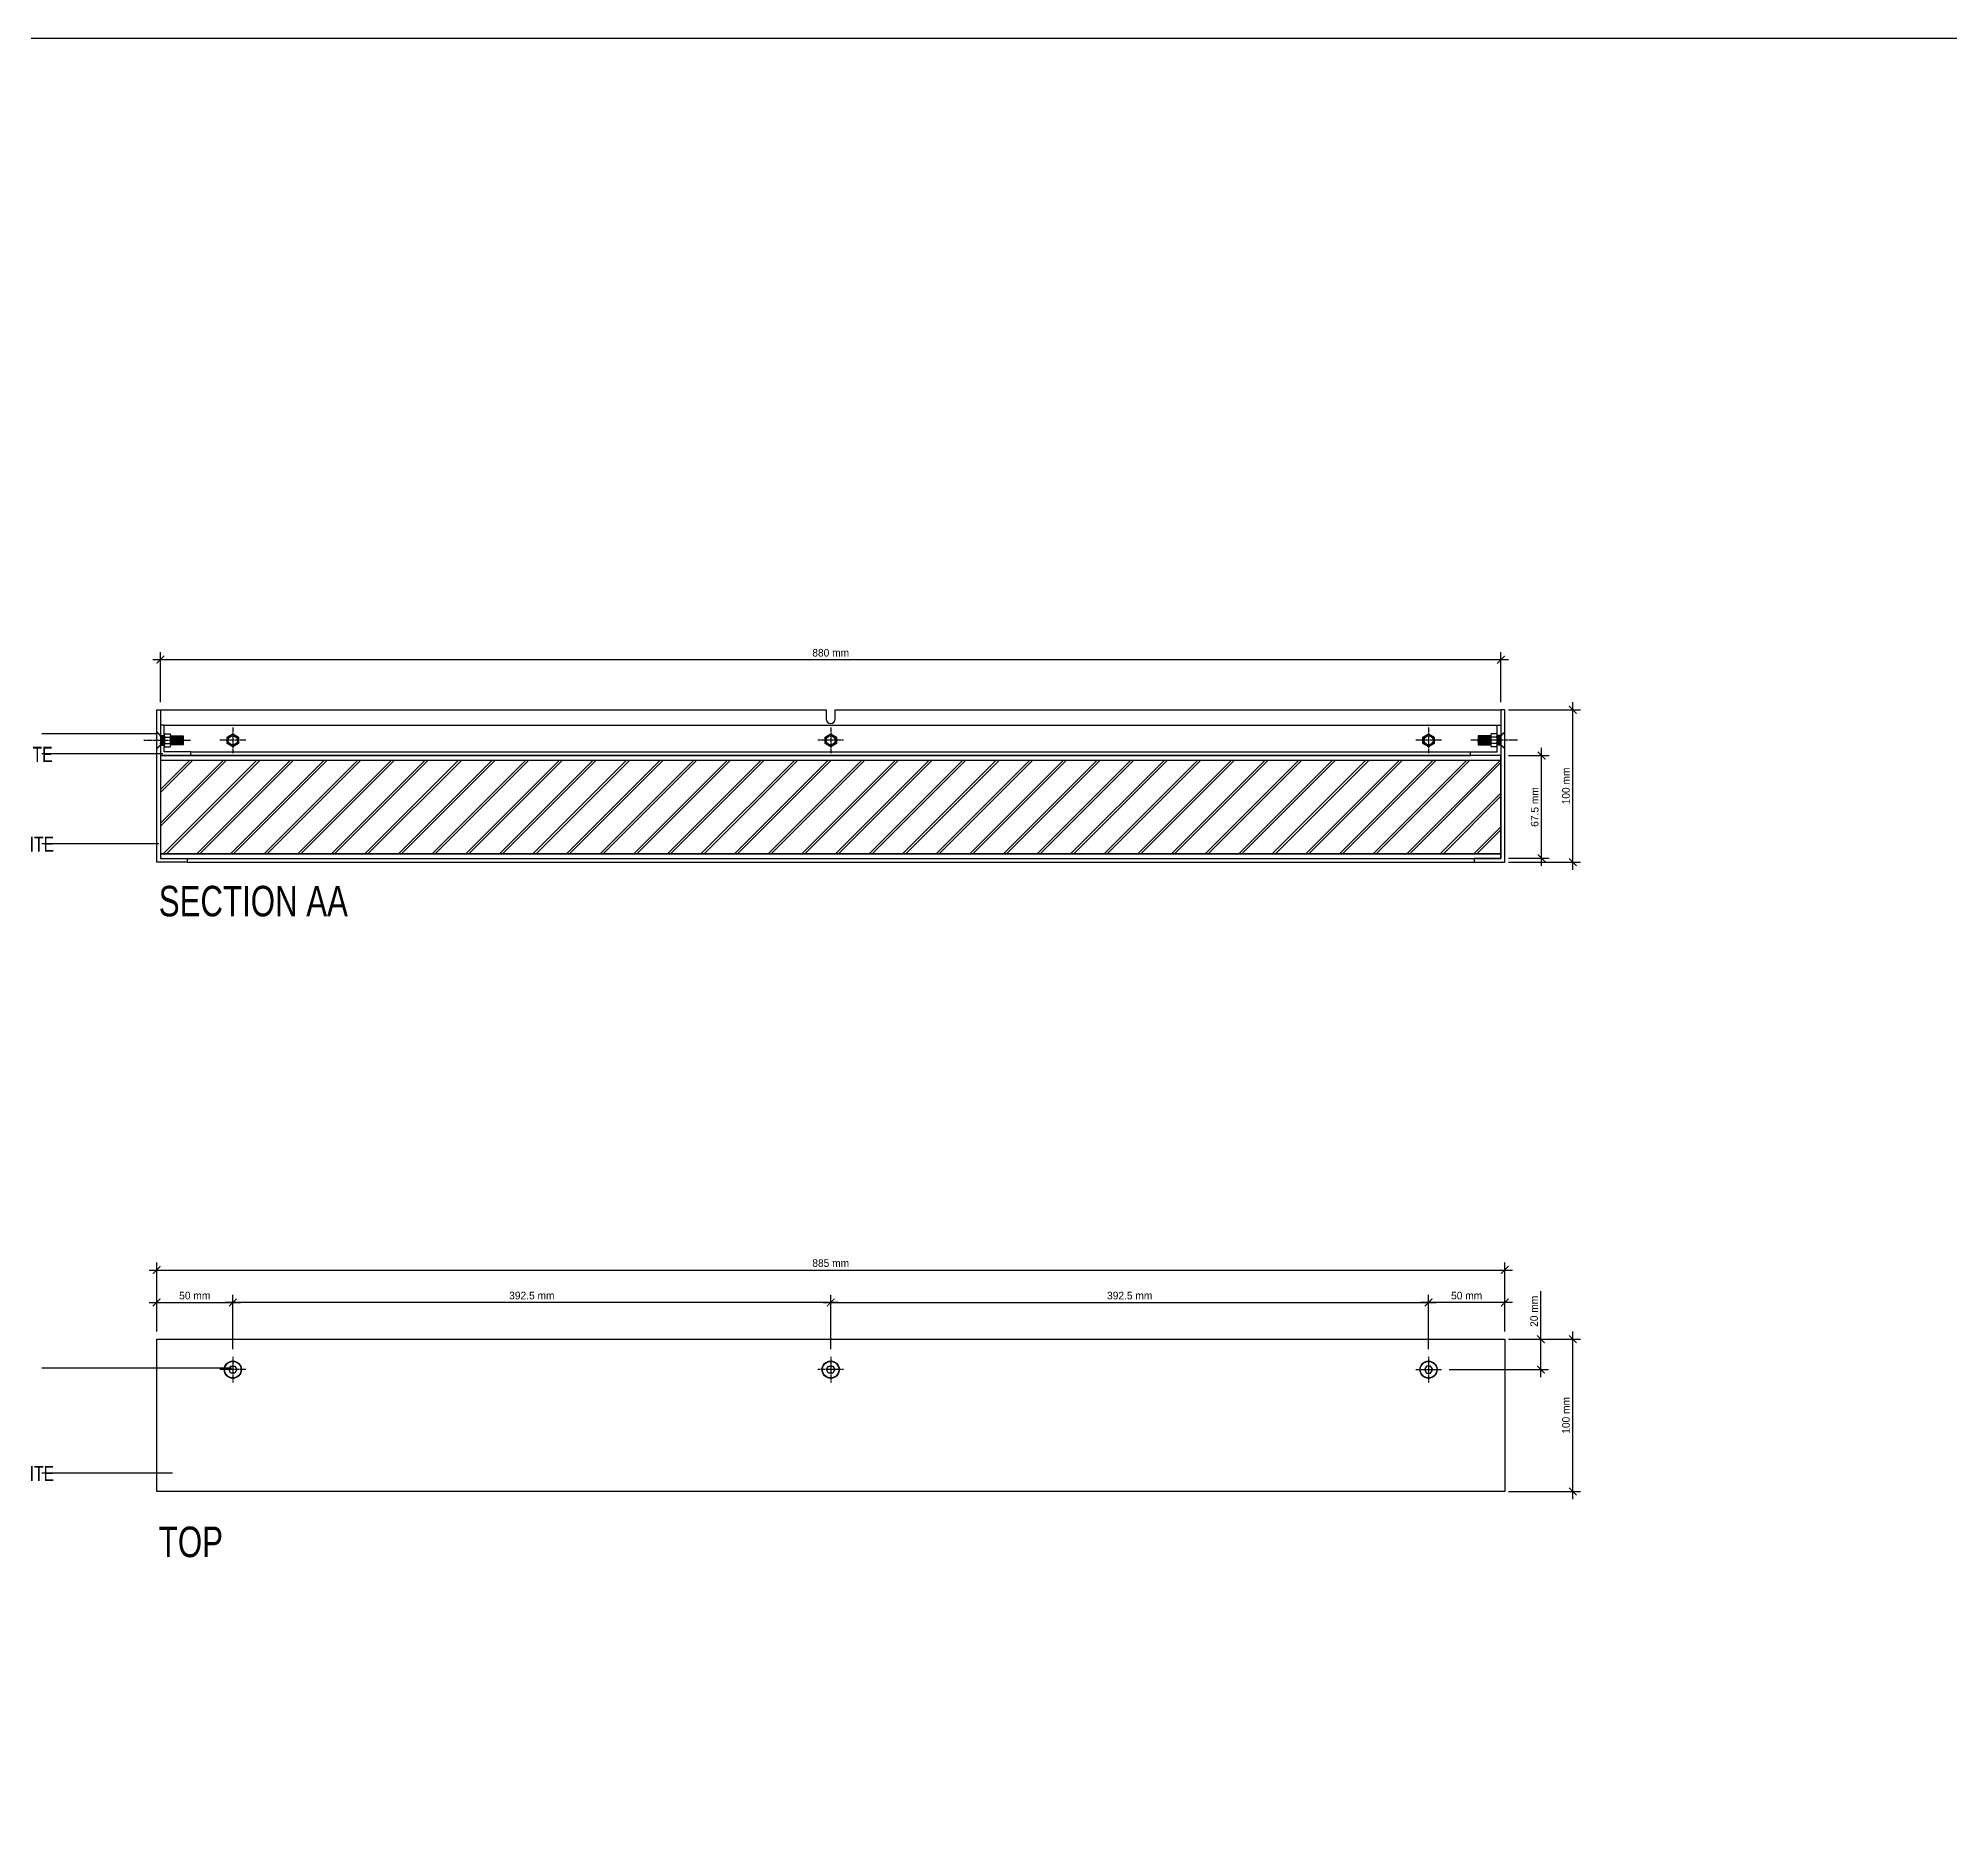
# Model space of a CAD drawing. Header units: millimetres. Extents: x 1386 to 8252, y -7259 to -4289.
# Drawn here: x 2231 to 3486, y -5466 to -4289 of the extents above; entities that cross this region are included whole.
import ezdxf

# ---------------------------------------------------------------- set-up
doc = ezdxf.new("R2010")
doc.units = ezdxf.units.MM
doc.linetypes.add('CENTER', pattern=[2, 1.25, -0.25, 0.25, -0.25])
doc.linetypes.add('DASHED', pattern=[0.75, 0.5, -0.25])
for name, color, linetype in [('behind', 252, 'Continuous'), ('box', 50, 'Continuous'), ('dims', 7, 'Continuous'), ('Foamex Panel', 200, 'Continuous'), ('Frame', 20, 'Continuous'), ('Frame Bracket', 30, 'Continuous'), ('Frame Glass', 140, 'Continuous'), ('Frame nut & bolt', 210, 'Continuous')]:
    doc.layers.add(name, color=color, linetype=linetype)
doc.styles.add('1-20 COA', font='swisscl.ttf', dxfattribs={"height": 40})
doc.styles.add('ATTR', font='romans.shx', dxfattribs={"width": 0.8, "height": 0.01203})
doc.dimstyles.new('Architectural-Metric', dxfattribs={"dimtxt": 3, "dimasz": 3, "dimexe": 3, "dimexo": 1.5, "dimgap": 2, "dimtad": 1, "dimzin": 3, "dimdsep": 46, "dimtxsty": 'Standard', "dimblk": 'ARCHTICK', "dimcen": 3, "dimdle": 3, "dimazin": 2, "dimtfac": 1, "dimtofl": 0, "dimtmove": 0, "dimatfit": 3, "dimfxl": 1, "dimfrac": 1, "dimtolj": 1, "dimtzin": 0, "dimarcsym": 0})
pattern_1 = [(80, (1683.1308, -5092.6141), (-0.78169115, 0.13783324), [])]

# ---------------------------------------------------------------- blocks, each defined once
blk = doc.blocks.new('_ArchTick')
at = {"color": 0, "linetype": 'ByBlock', "const_width": 0.15}
blk.add_lwpolyline([(-0.5, -0.5), (0.5, 0.5)], dxfattribs=at)
blk = doc.blocks.new('*D33')
at = {"layer": 'Defpoints', "color": 0, "transparency": 16777216}
for p in [(3191.4, -4696.8), (2311.4, -4729.7), (3191.4, -4729.7)]:
    blk.add_point(p, dxfattribs=at)
at = {"layer": 'dims', "color": 0, "lineweight": -2, "transparency": 16777216}
for p, q in [((2311.4, -4724.7), (2311.4, -4691.8)), ((3191.4, -4724.7), (3191.4, -4691.8)), ((2306.4, -4696.8), (3196.4, -4696.8))]:
    blk.add_line(p, q, dxfattribs=at)
at = {"layer": 'dims', "color": 0, "lineweight": -2, "transparency": 16777216, "xscale": 5, "yscale": 5, "zscale": 5, "rotation": 180}
blk.add_blockref('_ArchTick', (2311.4, -4696.8), dxfattribs=at)
at = {"layer": 'dims', "color": 0, "lineweight": -2, "transparency": 16777216, "xscale": 5, "yscale": 5, "zscale": 5}
blk.add_blockref('_ArchTick', (3191.4, -4696.8), dxfattribs=at)
at = {"layer": 'dims', "color": 0, "transparency": 16777216, "insert": (2751.4, -4692.3), "char_height": 5, "attachment_point": 5}
blk.add_mtext('\\A1;880 mm', dxfattribs=at)
blk = doc.blocks.new('*D52')
at = {"layer": 'Defpoints', "color": 0, "transparency": 16777216}
for p in [(3191.4, -4759.7), (3218.1, -4759.7), (3191.4, -4827.2)]:
    blk.add_point(p, dxfattribs=at)
at = {"layer": 'dims', "color": 0, "lineweight": -2, "transparency": 16777216}
for p, q in [((3218.1, -4832.2), (3218.1, -4754.7)), ((3196.4, -4759.7), (3223.1, -4759.7)), ((3196.4, -4827.2), (3223.1, -4827.2))]:
    blk.add_line(p, q, dxfattribs=at)
at = {"layer": 'dims', "color": 0, "lineweight": -2, "transparency": 16777216, "xscale": 5, "yscale": 5, "zscale": 5}
for p, rotation in [((3218.1, -4759.7), 90), ((3218.1, -4827.2), 270)]:
    blk.add_blockref('_ArchTick', p, dxfattribs=dict(at, rotation=rotation))
at = {"layer": 'dims', "color": 0, "transparency": 16777216, "insert": (3213.6, -4793.5), "char_height": 5, "attachment_point": 5, "rotation": 90}
blk.add_mtext('\\A1;67.5 mm', dxfattribs=at)
blk = doc.blocks.new('*D34')
at = {"layer": 'Defpoints', "color": 0, "transparency": 16777216}
for p in [(3191.4, -4729.7), (3238.6, -4729.7), (3191.4, -4829.7)]:
    blk.add_point(p, dxfattribs=at)
at = {"layer": 'dims', "color": 0, "lineweight": -2, "transparency": 16777216}
for p, q in [((3196.4, -4729.7), (3243.6, -4729.7)), ((3238.6, -4834.7), (3238.6, -4724.7)), ((3196.4, -4829.7), (3243.6, -4829.7))]:
    blk.add_line(p, q, dxfattribs=at)
at = {"layer": 'dims', "color": 0, "lineweight": -2, "transparency": 16777216, "xscale": 5, "yscale": 5, "zscale": 5}
for p, rotation in [((3238.6, -4729.7), 90), ((3238.6, -4829.7), 270)]:
    blk.add_blockref('_ArchTick', p, dxfattribs=dict(at, rotation=rotation))
at = {"layer": 'dims', "color": 0, "transparency": 16777216, "insert": (3234.1, -4779.7), "char_height": 5, "attachment_point": 5, "rotation": 90}
blk.add_mtext('\\A1;100 mm', dxfattribs=at)
blk = doc.blocks.new('*D54')
at = {"layer": 'Defpoints', "color": 0, "transparency": 16777216}
for p in [(2358.9, -5118.7), (2308.9, -5142.8), (2358.9, -5154.3)]:
    blk.add_point(p, dxfattribs=at)
at = {"layer": 'dims', "color": 0, "lineweight": -2, "transparency": 16777216}
for p, q in [((2303.9, -5118.7), (2363.9, -5118.7)), ((2308.9, -5137.8), (2308.9, -5113.7)), ((2358.9, -5149.3), (2358.9, -5113.7))]:
    blk.add_line(p, q, dxfattribs=at)
at = {"layer": 'dims', "color": 0, "lineweight": -2, "transparency": 16777216, "xscale": 5, "yscale": 5, "zscale": 5, "rotation": 180}
blk.add_blockref('_ArchTick', (2308.9, -5118.7), dxfattribs=at)
at = {"layer": 'dims', "color": 0, "lineweight": -2, "transparency": 16777216, "xscale": 5, "yscale": 5, "zscale": 5}
blk.add_blockref('_ArchTick', (2358.9, -5118.7), dxfattribs=at)
at = {"layer": 'dims', "color": 0, "transparency": 16777216, "insert": (2333.9, -5114.2), "char_height": 5, "attachment_point": 5}
blk.add_mtext('\\A1;50 mm', dxfattribs=at)
blk = doc.blocks.new('*D35')
at = {"layer": 'Defpoints', "color": 0, "transparency": 16777216}
for p in [(2358.9, -5118.7), (2358.9, -5154.3), (2751.4, -5154.3)]:
    blk.add_point(p, dxfattribs=at)
at = {"layer": 'dims', "color": 0, "lineweight": -2, "transparency": 16777216}
for p, q in [((2756.4, -5118.7), (2353.9, -5118.7)), ((2358.9, -5149.3), (2358.9, -5113.7)), ((2751.4, -5149.3), (2751.4, -5113.7))]:
    blk.add_line(p, q, dxfattribs=at)
at = {"layer": 'dims', "color": 0, "lineweight": -2, "transparency": 16777216, "xscale": 5, "yscale": 5, "zscale": 5, "rotation": 180}
blk.add_blockref('_ArchTick', (2358.9, -5118.7), dxfattribs=at)
at = {"layer": 'dims', "color": 0, "lineweight": -2, "transparency": 16777216, "xscale": 5, "yscale": 5, "zscale": 5}
blk.add_blockref('_ArchTick', (2751.4, -5118.7), dxfattribs=at)
at = {"layer": 'dims', "color": 0, "transparency": 16777216, "insert": (2555.2, -5114.2), "char_height": 5, "attachment_point": 5}
blk.add_mtext('\\A1;392.5 mm', dxfattribs=at)
blk = doc.blocks.new('*D36')
at = {"layer": 'Defpoints', "color": 0, "transparency": 16777216}
for p in [(3143.9, -5118.7), (2751.4, -5154.3), (3143.9, -5154.3)]:
    blk.add_point(p, dxfattribs=at)
at = {"layer": 'dims', "color": 0, "lineweight": -2, "transparency": 16777216}
for p, q in [((2746.4, -5118.7), (3148.9, -5118.7)), ((2751.4, -5149.3), (2751.4, -5113.7)), ((3143.9, -5149.3), (3143.9, -5113.7))]:
    blk.add_line(p, q, dxfattribs=at)
at = {"layer": 'dims', "color": 0, "lineweight": -2, "transparency": 16777216, "xscale": 5, "yscale": 5, "zscale": 5, "rotation": 180}
blk.add_blockref('_ArchTick', (2751.4, -5118.7), dxfattribs=at)
at = {"layer": 'dims', "color": 0, "lineweight": -2, "transparency": 16777216, "xscale": 5, "yscale": 5, "zscale": 5}
blk.add_blockref('_ArchTick', (3143.9, -5118.7), dxfattribs=at)
at = {"layer": 'dims', "color": 0, "transparency": 16777216, "insert": (2947.7, -5114.2), "char_height": 5, "attachment_point": 5}
blk.add_mtext('\\A1;392.5 mm', dxfattribs=at)
blk = doc.blocks.new('*D37')
at = {"layer": 'Defpoints', "color": 0, "transparency": 16777216}
for p in [(3143.9, -5118.7), (3193.9, -5142.8), (3143.9, -5154.3)]:
    blk.add_point(p, dxfattribs=at)
at = {"layer": 'dims', "color": 0, "lineweight": -2, "transparency": 16777216}
for p, q in [((3198.9, -5118.7), (3138.9, -5118.7)), ((3143.9, -5149.3), (3143.9, -5113.7)), ((3193.9, -5137.8), (3193.9, -5113.7))]:
    blk.add_line(p, q, dxfattribs=at)
at = {"layer": 'dims', "color": 0, "lineweight": -2, "transparency": 16777216, "xscale": 5, "yscale": 5, "zscale": 5, "rotation": 180}
blk.add_blockref('_ArchTick', (3143.9, -5118.7), dxfattribs=at)
at = {"layer": 'dims', "color": 0, "lineweight": -2, "transparency": 16777216, "xscale": 5, "yscale": 5, "zscale": 5}
blk.add_blockref('_ArchTick', (3193.9, -5118.7), dxfattribs=at)
at = {"layer": 'dims', "color": 0, "transparency": 16777216, "insert": (3168.9, -5114.2), "char_height": 5, "attachment_point": 5}
blk.add_mtext('\\A1;50 mm', dxfattribs=at)
blk = doc.blocks.new('*D55')
at = {"layer": 'Defpoints', "color": 0, "transparency": 16777216}
for p in [(3193.9, -5142.8), (3217.7, -5142.8), (3152.4, -5162.8)]:
    blk.add_point(p, dxfattribs=at)
at = {"layer": 'dims', "color": 0, "lineweight": -2, "transparency": 16777216}
for p, q in [((3217.7, -5142.8), (3217.7, -5111.3)), ((3198.9, -5142.8), (3222.7, -5142.8)), ((3217.7, -5167.8), (3217.7, -5142.8)), ((3157.4, -5162.8), (3222.7, -5162.8))]:
    blk.add_line(p, q, dxfattribs=at)
at = {"layer": 'dims', "color": 0, "lineweight": -2, "transparency": 16777216, "xscale": 5, "yscale": 5, "zscale": 5}
for p, rotation in [((3217.7, -5142.8), 90), ((3217.7, -5162.8), 270)]:
    blk.add_blockref('_ArchTick', p, dxfattribs=dict(at, rotation=rotation))
at = {"layer": 'dims', "color": 0, "transparency": 16777216, "insert": (3213.2, -5124.5), "char_height": 5, "attachment_point": 5, "rotation": 90}
blk.add_mtext('\\A1;20 mm', dxfattribs=at)
blk = doc.blocks.new('*D43')
at = {"layer": 'Defpoints', "color": 0, "transparency": 16777216}
for p in [(3191.4, -5142.8), (3238.6, -5142.8), (3191.4, -5242.8)]:
    blk.add_point(p, dxfattribs=at)
at = {"layer": 'dims', "color": 0, "lineweight": -2, "transparency": 16777216}
for p, q in [((3196.4, -5142.8), (3243.6, -5142.8)), ((3238.6, -5247.8), (3238.6, -5137.8)), ((3196.4, -5242.8), (3243.6, -5242.8))]:
    blk.add_line(p, q, dxfattribs=at)
at = {"layer": 'dims', "color": 0, "lineweight": -2, "transparency": 16777216, "xscale": 5, "yscale": 5, "zscale": 5}
for p, rotation in [((3238.6, -5142.8), 90), ((3238.6, -5242.8), 270)]:
    blk.add_blockref('_ArchTick', p, dxfattribs=dict(at, rotation=rotation))
at = {"layer": 'dims', "color": 0, "transparency": 16777216, "insert": (3234.1, -5192.8), "char_height": 5, "attachment_point": 5, "rotation": 90}
blk.add_mtext('\\A1;100 mm', dxfattribs=at)
blk = doc.blocks.new('*D50')
at = {"layer": 'Defpoints', "color": 0, "transparency": 16777216}
for p in [(3193.9, -5097.4), (2308.9, -5142.8), (3193.9, -5142.8)]:
    blk.add_point(p, dxfattribs=at)
at = {"layer": 'dims', "color": 0, "lineweight": -2, "transparency": 16777216}
for p, q in [((2308.9, -5137.8), (2308.9, -5092.4)), ((3193.9, -5137.8), (3193.9, -5092.4)), ((2303.9, -5097.4), (3198.9, -5097.4))]:
    blk.add_line(p, q, dxfattribs=at)
at = {"layer": 'dims', "color": 0, "lineweight": -2, "transparency": 16777216, "xscale": 5, "yscale": 5, "zscale": 5, "rotation": 180}
blk.add_blockref('_ArchTick', (2308.9, -5097.4), dxfattribs=at)
at = {"layer": 'dims', "color": 0, "lineweight": -2, "transparency": 16777216, "xscale": 5, "yscale": 5, "zscale": 5}
blk.add_blockref('_ArchTick', (3193.9, -5097.4), dxfattribs=at)
at = {"layer": 'dims', "color": 0, "transparency": 16777216, "insert": (2751.4, -5092.9), "char_height": 5, "attachment_point": 5}
blk.add_mtext('\\A1;885 mm', dxfattribs=at)

msp = doc.modelspace()

# ---------------------------------------------------------------- hatches: boundary and pattern name
at = {"layer": 'box'}
h = msp.add_hatch(dxfattribs=at)
h.set_pattern_fill('JIS_LC_8A', color=256, scale=2)
h.set_pattern_definition([(45, (1683.13, -5101.364), (-11.03087, 11.03087), []), (45, (1685.13, -5101.364), (-11.03087, 11.03087), [])])
h.paths.add_polyline_path([(2311.41, -4824.22), (2311.41, -4762.72), (2317.89, -4762.72), (3191.41, -4762.72), (3191.41, -4824.22)])
at = {"layer": 'Frame nut & bolt'}
h = msp.add_hatch(dxfattribs=at)
h.set_pattern_fill('LINE', color=256, scale=0.25, angle=80)
h.set_pattern_definition(pattern_1)
h.paths.add_polyline_path([(2326.32, -4752.72), (2318.12, -4752.72), (2318.12, -4749.72), (2326.32, -4749.72)])
h.paths.add_polyline_path([(2326.32, -4749.72), (2318.12, -4749.72), (2318.12, -4746.72), (2326.32, -4746.72)])
h.paths.add_polyline_path([(2313.91, -4752.72), (2311.41, -4752.72), (2311.41, -4749.72), (2313.91, -4749.72)])
h.paths.add_polyline_path([(2313.91, -4749.72), (2311.41, -4749.72), (2311.41, -4746.72), (2313.91, -4746.72)])
h.paths.add_polyline_path([(2313.91, -4749.72), (2313.9, -4749.72), (2313.9, -4749.72), (2313.91, -4749.72)], flags=9)
h = msp.add_hatch(dxfattribs=at)
h.set_pattern_fill('LINE', color=256, scale=0.25, angle=80)
h.set_pattern_definition(pattern_1)
h.paths.add_polyline_path([(3176.49, -4752.72), (3184.69, -4752.72), (3184.69, -4749.72), (3176.49, -4749.72)])
h.paths.add_polyline_path([(3176.49, -4749.72), (3184.69, -4749.72), (3184.69, -4746.72), (3176.49, -4746.72)])
h.paths.add_polyline_path([(3188.91, -4752.72), (3191.41, -4752.72), (3191.41, -4749.72), (3188.91, -4749.72)])
h.paths.add_polyline_path([(3188.91, -4749.72), (3191.41, -4749.72), (3191.41, -4746.72), (3188.91, -4746.72)])
h.paths.add_polyline_path([(3188.91, -4749.72), (3188.92, -4749.72), (3188.92, -4749.72), (3188.91, -4749.72)], flags=9)

# ---------------------------------------------------------------- linework, layer by layer
msp.add_lwpolyline([(1386.06, -7258.94), (1386.06, -4288.94), (5586.06, -4288.94), (5586.06, -7258.94), (1386.06, -7258.94)])
at = {"layer": 'behind'}
msp.add_lwpolyline([(2311.41, -4729.72), (2748.41, -4729.72), (2748.41, -4735.72, 1), (2754.41, -4735.72), (2754.41, -4729.72), (3191.41, -4729.72)], format="xyb", dxfattribs=at)
for points in [[(2313.91, -4739.72), (3188.91, -4739.72)], [(2331.41, -4757.22), (3171.41, -4757.22)], [(2331.41, -4759.72), (3171.41, -4759.72)], [(2328.91, -4829.72), (3173.91, -4829.72)]]:
    msp.add_lwpolyline(points, dxfattribs=at)
at = {"layer": 'behind', "linetype": 'CENTER'}
for points in [[(2358.91, -4741.25), (2358.91, -4758.18)], [(2751.41, -4741.25), (2751.41, -4758.18)], [(3143.91, -4741.25), (3143.91, -4758.18)], [(2367.37, -4749.72), (2350.44, -4749.72)], [(2759.87, -4749.72), (2742.94, -4749.72)], [(3152.37, -4749.72), (3135.44, -4749.72)]]:
    msp.add_lwpolyline(points, dxfattribs=at)
at = {"layer": 'behind', "linetype": 'Continuous'}
for points in [[(2355.21, -4751.85), (2355.21, -4747.59), (2358.91, -4745.45), (2362.6, -4747.59), (2362.6, -4751.85), (2358.91, -4753.99)], [(2747.71, -4751.85), (2747.71, -4747.59), (2751.41, -4745.45), (2755.1, -4747.59), (2755.1, -4751.85), (2751.41, -4753.99)], [(3140.21, -4751.85), (3140.21, -4747.59), (3143.91, -4745.45), (3147.6, -4747.59), (3147.6, -4751.85), (3143.91, -4753.99)]]:
    msp.add_lwpolyline(points, close=True, dxfattribs=at)
for centre in [(2358.91, -4749.72), (2751.41, -4749.72), (3143.91, -4749.72)]:
    msp.add_circle(centre, 3.7, dxfattribs=at)
at = {"layer": 'behind'}
for centre in [(2358.91, -4749.72), (2751.41, -4749.72), (3143.91, -4749.72)]:
    msp.add_circle(centre, 3, dxfattribs=at)
at = {"layer": 'box'}
msp.add_lwpolyline([(2311.41, -4759.72), (2311.41, -4824.22), (3191.41, -4824.22), (3191.41, -4759.72)], close=True, dxfattribs=at)
at = {"layer": 'dims', "linetype": 'Continuous'}
for points in [[(2233.6, -4745.23), (2309.26, -4745.23)], [(2233.6, -4758.47), (2312.87, -4758.47)], [(2233.6, -4817.36), (2310.25, -4817.36)], [(2233.6, -5161.55), (2357.93, -5161.55)], [(2233.6, -5230.42), (2319.33, -5230.42)]]:
    msp.add_lwpolyline(points, dxfattribs=at)
at = {"layer": 'Foamex Panel'}
msp.add_lwpolyline([(2311.41, -4762.72), (3191.41, -4762.72), (3191.41, -4759.72), (2311.41, -4759.72), (2311.41, -4762.72)], close=True, dxfattribs=at)
at = {"layer": 'Frame'}
for points in [[(2308.91, -4729.72), (2311.41, -4729.72), (2311.41, -4827.22), (2328.91, -4827.22), (2328.91, -4829.72), (2308.91, -4829.72)], [(3193.91, -4729.72), (3191.41, -4729.72), (3191.41, -4827.22), (3173.91, -4827.22), (3173.91, -4829.72), (3193.91, -4829.72)], [(3193.91, -5242.78), (3193.91, -5242.78), (2308.91, -5242.78), (2308.91, -5242.78), (2308.91, -5142.78), (3193.91, -5142.78)]]:
    msp.add_lwpolyline(points, close=True, dxfattribs=at)
at = {"layer": 'Frame', "linetype": 'DASHED'}
for points in [[(2308.91, -4744.02), (2311.41, -4746.52)], [(2311.41, -4752.92), (2308.91, -4755.42)], [(3193.91, -4744.02), (3191.41, -4746.52)], [(3191.41, -4752.92), (3193.91, -4755.42)]]:
    msp.add_lwpolyline(points, dxfattribs=at)
at = {"layer": 'Frame'}
for centre in [(2358.91, -5162.78), (2751.41, -5162.78), (3143.91, -5162.78)]:
    msp.add_circle(centre, 5.62, dxfattribs=at)
at = {"layer": 'Frame Bracket'}
for points in [[(2311.41, -4739.72), (2311.41, -4759.72), (2331.41, -4759.72), (2331.41, -4757.22), (2313.91, -4757.22), (2313.91, -4739.72)], [(3191.41, -4739.72), (3191.41, -4759.72), (3171.41, -4759.72), (3171.41, -4757.22), (3188.91, -4757.22), (3188.91, -4739.72)]]:
    msp.add_lwpolyline(points, close=True, dxfattribs=at)
at = {"layer": 'Frame Bracket', "linetype": 'DASHED'}
for points in [[(2311.41, -4746.52), (2313.91, -4746.52)], [(2311.41, -4752.92), (2313.91, -4752.92)], [(3191.41, -4746.52), (3188.91, -4746.52)], [(3191.41, -4752.92), (3188.91, -4752.92)]]:
    msp.add_lwpolyline(points, dxfattribs=at)
at = {"layer": 'Frame Glass'}
msp.add_lwpolyline([(2311.41, -4827.22), (3191.41, -4827.22), (3191.41, -4824.22), (2311.41, -4824.22), (2311.41, -4827.22)], close=True, dxfattribs=at)
at = {"layer": 'Frame nut & bolt', "linetype": 'Continuous'}
for p, q in [((2313.91, -4746.52), (2313.91, -4752.92)), ((2314.22, -4745.45), (2317.8, -4745.45)), ((2314.22, -4747.59), (2317.8, -4747.59)), ((2314.22, -4751.85), (2317.8, -4751.85)), ((2314.22, -4753.99), (2317.8, -4753.99)), ((2318.12, -4746.52), (2318.12, -4752.92)), ((3184.69, -4746.52), (3184.69, -4752.92)), ((3188.59, -4745.45), (3185.01, -4745.45)), ((3188.59, -4747.59), (3185.01, -4747.59)), ((3188.59, -4751.85), (3185.01, -4751.85)), ((3188.59, -4753.99), (3185.01, -4753.99)), ((3188.91, -4746.52), (3188.91, -4752.92))]:
    msp.add_line(p, q, dxfattribs=at)
at = {"layer": 'Frame nut & bolt', "linetype": 'CENTER'}
for points in [[(2300.56, -4749.72), (2331.18, -4749.72)], [(3202.25, -4749.72), (3171.64, -4749.72)], [(2358.91, -5154.32), (2358.91, -5171.25)], [(2751.41, -5154.32), (2751.41, -5171.25)], [(3143.91, -5154.32), (3143.91, -5171.25)], [(2367.37, -5162.78), (2350.44, -5162.78)], [(2759.87, -5162.78), (2742.94, -5162.78)], [(3135.44, -5162.78), (3152.37, -5162.78)]]:
    msp.add_lwpolyline(points, dxfattribs=at)
at = {"layer": 'Frame nut & bolt', "linetype": 'Continuous'}
for points in [[(2313.92, -4752.72), (2311.32, -4752.72), (2308.91, -4755.14), (2308.91, -4744.3), (2311.32, -4746.72), (2313.92, -4746.72)], [(2318.11, -4746.72), (2326.32, -4746.72), (2326.32, -4752.72), (2318.11, -4752.72)], [(3184.7, -4746.72), (3176.49, -4746.72), (3176.49, -4752.72), (3184.7, -4752.72)], [(3188.9, -4752.72), (3191.49, -4752.72), (3193.91, -4755.14), (3193.91, -4744.3), (3191.49, -4746.72), (3188.9, -4746.72)]]:
    msp.add_lwpolyline(points, dxfattribs=at)
at = {"layer": 'Frame nut & bolt'}
for points in [[(2356.19, -5162.78), (2357.55, -5160.43), (2360.27, -5160.43), (2361.63, -5162.78), (2360.27, -5165.14), (2357.55, -5165.14)], [(2748.69, -5162.78), (2750.05, -5160.43), (2752.77, -5160.43), (2754.13, -5162.78), (2752.77, -5165.14), (2750.05, -5165.14)], [(3146.63, -5162.78), (3145.27, -5160.43), (3142.55, -5160.43), (3141.19, -5162.78), (3142.55, -5165.14), (3145.27, -5165.14)]]:
    msp.add_lwpolyline(points, close=True, dxfattribs=at)
for centre in [(2358.91, -5162.78), (2751.41, -5162.78), (3143.91, -5162.78)]:
    msp.add_circle(centre, 5.42, dxfattribs=at)
at = {"layer": 'Frame nut & bolt', "linetype": 'Continuous'}
for centre, radius, start, end in [((2315.87, -4746.52), 1.97, 147.13278, 212.86722), ((2321.3, -4749.72), 7.39, 163.22135, 196.77865), ((2315.87, -4752.92), 1.97, 147.13278, 212.86722), ((2316.15, -4746.52), 1.97, 327.13278, 32.86722), ((2310.73, -4749.72), 7.39, 343.22135, 16.77865), ((2316.15, -4752.92), 1.97, 327.13278, 32.86722), ((3186.66, -4746.52), 1.97, 147.13278, 212.86722), ((3192.08, -4749.72), 7.39, 163.22135, 196.77865), ((3186.66, -4752.92), 1.97, 147.13278, 212.86722), ((3186.94, -4746.52), 1.97, 327.13278, 32.86722), ((3181.52, -4749.72), 7.39, 343.22135, 16.77865), ((3186.94, -4752.92), 1.97, 327.13278, 32.86722)]:
    msp.add_arc(centre, radius, start, end, dxfattribs=at)

# ---------------------------------------------------------------- texts
at = {"layer": 'behind', "style": 'ATTR', "width": 0.8, "flags": 9}
for p in [(2358.91, -4749.72), (2751.41, -4749.72), (3143.91, -4749.72)]:
    msp.add_attdef('ESTCODE', p, '', height=0.0021, dxfattribs=at)
at = {"layer": 'dims', "linetype": 'Continuous', "style": '1-20 COA'}
for s, insert, char_height, width, attachment_point in [('\\pi2947.85483;INNER FRAME. CHAMFERED AND WELDED AT CORNERS. POWDER COATED WHITE', (-1122.98, -4764.15), 10, 3352.0619, 7), ('\\pi2944.82075;OUTER FRAME. CHAMFERED AND WELDED AT CORNERS. POWDER COATED WHITE', (-1122.98, -4823.04), 10, 3352.0619, 7), ('SECTION AA', (2310.29, -4845.26), 20, 795.0268, 1), ('\\pi2944.82075;OUTER FRAME. CHAMFERED AND WELDED AT CORNERS. POWDER COATED WHITE', (-1122.98, -5236.1), 10, 3352.0619, 7), ('TOP', (2310.29, -5265.83), 20, 795.0268, 1)]:
    msp.add_mtext(s, dxfattribs=dict(at, insert=insert, char_height=char_height, width=width, attachment_point=attachment_point))
at = {"layer": 'Frame nut & bolt', "style": 'ATTR', "text_generation_flag": 4, "width": 0.8, "flags": 9}
for p in [(2313.91, -4749.72), (3188.91, -4749.72)]:
    msp.add_attdef('ESTCODE', p, '', height=0.00221, rotation=180, dxfattribs=at)

# ---------------------------------------------------------------- dimensions: what is measured, and where the dimension line sits
at = {"layer": 'dims'}
for base, p1, p2, picture, middle in [((3191.41, -4696.84), (2311.41, -4729.72), (3191.41, -4729.72), '*D33', (2751.41, -4692.34)), ((3193.91, -5097.39), (2308.91, -5142.78), (3193.91, -5142.78), '*D50', (2751.41, -5092.89)), ((2358.91, -5118.72), (2308.91, -5142.78), (2358.91, -5154.32), '*D54', (2333.91, -5114.22)), ((3143.91, -5118.72), (2751.41, -5154.32), (3143.91, -5154.32), '*D36', (2947.66, -5114.22))]:
    dim = msp.add_linear_dim(base=base, p1=p1, p2=p2, dimstyle='Architectural-Metric', override={"dimtxt": 5, "dimasz": 5, "dimexe": 5, "dimexo": 5, "dimdec": 1, "dimzin": 11, "dimpost": ' mm', "dimdle": 5}, dxfattribs=at)
    dim.commit()
    dim.dimension.update_dxf_attribs({"geometry": picture, "text_midpoint": middle})
for base, p1, p2, angle, picture, middle in [((3238.56, -4729.72), (3191.41, -4829.72), (3191.41, -4729.72), 270, '*D34', (3234.06, -4779.72)), ((3218.13, -4759.72), (3191.41, -4827.22), (3191.41, -4759.72), 270, '*D52', (3213.63, -4793.47)), ((2358.91, -5118.72), (2751.41, -5154.32), (2358.91, -5154.32), 180, '*D35', (2555.16, -5114.22)), ((3143.91, -5118.72), (3193.91, -5142.78), (3143.91, -5154.32), 180, '*D37', (3168.91, -5114.22)), ((3217.72, -5142.78), (3152.37, -5162.78), (3193.91, -5142.78), 90, '*D55', (3213.22, -5124.53)), ((3238.56, -5142.78), (3191.41, -5242.78), (3191.41, -5142.78), 270, '*D43', (3234.06, -5192.78))]:
    dim = msp.add_linear_dim(base=base, p1=p1, p2=p2, angle=angle, dimstyle='Architectural-Metric', override={"dimtxt": 5, "dimasz": 5, "dimexe": 5, "dimexo": 5, "dimdec": 1, "dimzin": 11, "dimpost": ' mm', "dimdle": 5}, dxfattribs=at)
    dim.commit()
    dim.dimension.update_dxf_attribs({"geometry": picture, "text_midpoint": middle})

doc.saveas('drawing.dxf')
